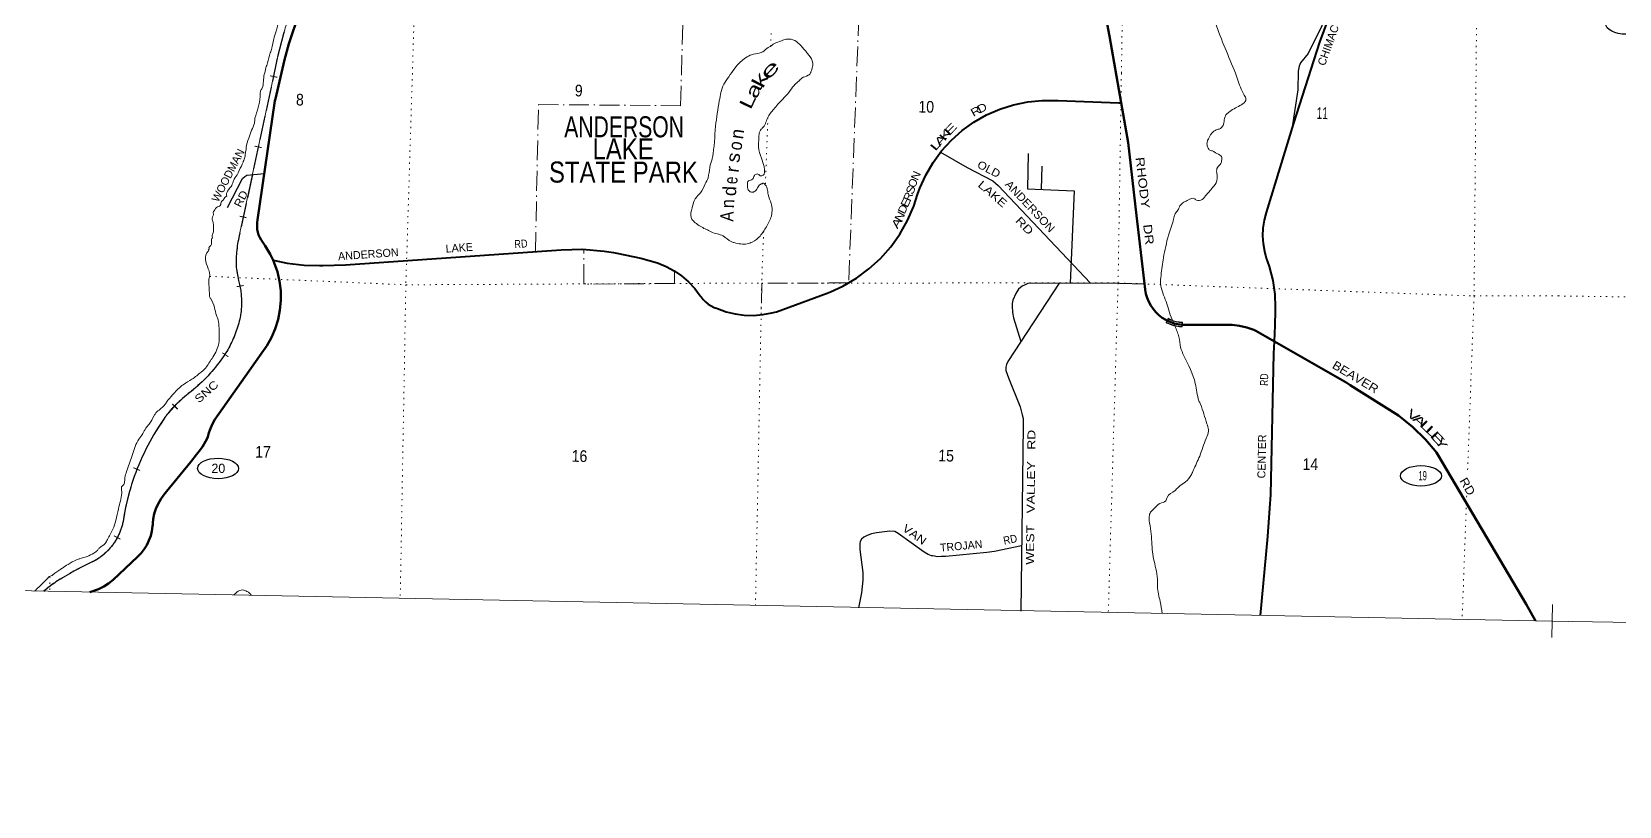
# Model space of a CAD drawing. Header units: feet. Extents: x -493433 to -244333, y 184684 to 373072.
# Drawn here: x -454514 to -430528, y 184934 to 196639 of the extents above; entities that cross this region are included whole.
import ezdxf
from ezdxf.enums import TextEntityAlignment as Align

# ---------------------------------------------------------------- set-up
doc = ezdxf.new("R2010")
doc.units = ezdxf.units.FT
doc.header["$LTSCALE"] = 60
for name, pattern in [('DOT_DASHED', [7.7, 5, -1.2, 0.3, -1.2]), ('DOTTED', [1.5, 0.3, -1.2]), ('LONG_DASHED', [7.5, 6, -1.5])]:
    doc.linetypes.add(name, pattern=pattern)
for name, color, linetype, lineweight in [('17', 7, 'Continuous', 25), ('23', 7, 'Continuous', 70), ('26', 7, 'Continuous', 40), ('27', 7, 'Continuous', 13), ('29', 7, 'Continuous', 25), ('30', 7, 'Continuous', 13), ('34', 7, 'Continuous', 13), ('39', 7, 'Continuous', 13), ('4', 7, 'Continuous', 13), ('41', 7, 'Continuous', 13), ('44', 7, 'DOT_DASHED', 13), ('59', 7, 'Continuous', 13), ('61', 7, 'Continuous', 13), ('63', 7, 'Continuous', 25), ('7', 7, 'DOTTED', 13)]:
    doc.layers.add(name, color=color, linetype=linetype, lineweight=lineweight)

msp = doc.modelspace()

# ---------------------------------------------------------------- linework, layer by layer
at = {"layer": '17'}
for centre in [(-430423.24, 196756.2), (-451698.28, 190039.35), (-433524.21, 189928.1)]:
    msp.add_ellipse(centre, major_axis=(-309.24, 1), ratio=0.500121, dxfattribs=at)
at = {"layer": '23'}
for points in [[(-438053.83, 195562.33), (-438232.23, 196574.02), (-438621.07, 198661.32), (-438631.71, 198708.51)], [(-450867.46, 193186.02), (-450910.33, 193278.69), (-450984.87, 193403.59), (-451029.01, 193465.71), (-451049.84, 193495.59), (-451069.91, 193531.49), (-451086.12, 193569.28), (-451098.29, 193608.57), (-451106.29, 193648.91), (-451110.03, 193689.87), (-451109.47, 193730.99), (-451107.85, 193744.61), (-451106.17, 193758.75), (-451101.29, 193794.61), (-450838.59, 195596.68), (-450833.32, 195627.35), (-450697.34, 196216.79), (-450628.93, 196456.27), (-450473.02, 196921.44)], [(-435739.39, 191958.55), (-436018.94, 192118.61), (-436050.99, 192132.18), (-436156.57, 192168.57), (-436265.38, 192193.72), (-436376.23, 192207.36), (-436487.89, 192209.34), (-437053.05, 192209.99), (-437063.95, 192209.5), (-437127.81, 192210.55), (-437190.38, 192218.32), (-437221.69, 192223.6), (-437246.19, 192228.89), (-437278.86, 192239.46), (-437364.14, 192276.25), (-437378.56, 192283.89), (-437432.93, 192317.41), (-437483.49, 192356.44), (-437529.7, 192400.54), (-437571.04, 192449.22), (-437607.07, 192501.96), (-437637.39, 192558.18), (-437661.66, 192617.26), (-437679.63, 192678.55), (-437691.09, 192741.39), (-437704.81, 192874.63), (-437823.35, 193863.27), (-437948.82, 194966.81), (-438053.83, 195562.33)], [(-453633.88, 188168.78), (-453503.86, 188216.52), (-453426.3, 188254.62), (-453353.16, 188300.61), (-453285.22, 188354), (-452915.21, 188705.67), (-452862.73, 188759.31), (-452816.15, 188818.13), (-452775.97, 188881.51), (-452742.63, 188948.74), (-452716.51, 189019.08), (-452697.88, 189091.77), (-452686.95, 189166.01), (-452686.93, 189166.27), (-452684.97, 189191.95), (-452682.75, 189216.27), (-452677.62, 189272.43), (-452661.77, 189352.37), (-452637.65, 189430.22), (-452605.52, 189505.12), (-452565.74, 189576.25), (-452518.75, 189642.83), (-452477.47, 189691.08), (-452112.17, 190140.98), (-452024.2, 190248.37), (-452003.8, 190273.28), (-451985.24, 190298.37), (-451933.78, 190367.94), (-451886.52, 190446.1), (-451868.16, 190480.97), (-451853.55, 190517.57), (-451842.85, 190555.49), (-451838.8, 190576.03), (-451824.38, 190619.9), (-451790.33, 190700.99), (-451748, 190778.07), (-451009.97, 191821.4), (-450962.99, 191890.1), (-450892.09, 192017.1), (-450834.86, 192150.82), (-450791.92, 192289.79), (-450763.73, 192432.48), (-450750.62, 192577.34), (-450752.72, 192722.78), (-450770.02, 192867.19), (-450802.31, 193009.02), (-450849.25, 193146.68), (-450867.46, 193186.02)], [(-431794.82, 187737.27), (-431934.51, 187989.51), (-433274.37, 190256.64), (-433287.41, 190278.7), (-433310.81, 190306.64), (-433454.1, 190477.67), (-433649.78, 190668.2), (-433864.3, 190837.22), (-434591.7, 191300.35), (-434644.37, 191331.59), (-435739.39, 191958.55)]]:
    msp.add_lwpolyline(points, dxfattribs=at)
at = {"layer": '26'}
for points in [[(-435739.39, 191958.55), (-435729.12, 192198.81), (-435720.45, 192428.14), (-435719.5, 192453.15), (-435720.49, 192478.14), (-435728.03, 192668.63), (-435759.03, 192882.05), (-435812.16, 193091.05), (-435861.06, 193230.53), (-435883.91, 193316.13), (-435904.08, 193433.91), (-435911.82, 193553.15), (-435907.06, 193672.54), (-435889.85, 193790.79), (-435860.37, 193906.58), (-435445.68, 195259.91), (-435053.62, 196483.28), (-434858.2, 197008.24)], [(-450867.46, 193186.02), (-450842.35, 193180.58), (-450655.43, 193140.09), (-450399.56, 193110.04), (-450166.95, 193107.2), (-450141.68, 193106.9), (-450116.95, 193107.52), (-449775.8, 193116.12), (-446516.07, 193345.02), (-446190.09, 193351.75), (-445865.18, 193324.37), (-445722.51, 193300.8), (-445697.74, 193296.71), (-445672.51, 193291.44), (-445311.15, 193215.95), (-445057.08, 193144.5), (-444930.13, 193091.67), (-444809.4, 193025.86), (-444696.21, 192947.79), (-444591.81, 192858.31), (-444497.32, 192758.42), (-444413.8, 192649.19), (-444401.49, 192630.89), (-444368.78, 192591.16), (-444332.1, 192555.06), (-444291.85, 192522.99), (-444248.46, 192495.31), (-444202.42, 192472.32), (-444154.22, 192454.26), (-444154.08, 192454.22), (-444022.58, 192407.49), (-443886.91, 192374.76), (-443748.56, 192356.39), (-443609.05, 192352.58), (-443469.9, 192363.38), (-443332.65, 192388.66), (-443261.09, 192407.87), (-442496.72, 192687.48), (-442471.83, 192696.58), (-442446.72, 192708), (-442257.32, 192794.18), (-442054.28, 192913.62), (-441864.85, 193053.62), (-441691.08, 193212.66), (-441534.89, 193388.99), (-441397.99, 193580.67), (-441281.87, 193785.62), (-441187.81, 194001.59), (-441128.87, 194181.71), (-441095.75, 194273), (-441005.83, 194472.42), (-440895.56, 194661.35), (-440766.14, 194837.71), (-440619, 194999.58), (-440455.75, 195145.18), (-440278.17, 195272.92), (-440088.21, 195381.4), (-439887.95, 195469.42), (-439679.59, 195536.04), (-439465.4, 195580.5), (-439247.74, 195602.34), (-439054, 195601.42), (-439028.99, 195601.3), (-439004, 195600.3), (-438087.55, 195563.68), (-438053.83, 195562.33)], [(-435948.76, 187817.71), (-435839.48, 189011.54), (-435809.27, 189438.64), (-435791.37, 189640.04), (-435747.12, 191777.53), (-435739.39, 191958.55)]]:
    msp.add_lwpolyline(points, dxfattribs=at)
at = {"layer": '29'}
msp.add_line((-439251.21, 194605.47), (-439262.83, 194257.95), dxfattribs=at)
for points in [[(-433062.68, 199493.47), (-434435.34, 198247.23), (-434483.57, 198195.96), (-434577.71, 198082.39), (-434650.62, 197974.56), (-434768.75, 197777.69), (-434785.36, 197744.45), (-434803.83, 197682.46), (-434881.34, 197348.52), (-434898.87, 197209.85), (-434911.43, 197162.27), (-434962.56, 197054.73), (-434979.37, 196996.94), (-435004.09, 196788.82), (-435029, 196714.03), (-435073.3, 196628.16), (-435229.48, 196311.03), (-435344.64, 196168.34), (-435364.48, 196119.02), (-435377.86, 196040.92), (-435384, 195763.73), (-435476.17, 195164.79)], [(-440784.78, 194817.21), (-440382.11, 194587.74), (-439990.56, 194384.47), (-439912.19, 194316.31), (-438517.85, 192837.97)], [(-439456.75, 194798.82), (-439469.88, 194266.55), (-438763.16, 194237.18), (-438825.62, 192839.32)], [(-451555.42, 193982.78), (-451328.21, 194420.73), (-451295.16, 194453.68), (-451264.68, 194471.6), (-450999.16, 194495.22)], [(-438990.27, 192840.04), (-439766.3, 191653.28), (-439787.31, 191612.63), (-439796.75, 191567.41), (-439793.99, 191520.31), (-439755.29, 191408.96), (-439581.09, 190969.09), (-439547.57, 190849.99), (-439536.49, 190794.59), (-439536.69, 190682.76), (-439569.84, 187880.46)], [(-437700.83, 192824.98), (-438080.15, 192836.06), (-439348.22, 192841.6), (-439461.73, 192833.29), (-439506.03, 192816.67), (-439550.33, 192794.51), (-439602.94, 192747.42), (-439647.24, 192680.94), (-439691.54, 192581.22), (-439702.61, 192534.13), (-439702.37, 192495.04), (-439697.07, 192398.4), (-439681.89, 192317.75), (-439567.59, 191957.16)], [(-439558.13, 188870.12), (-439965.65, 188783.59), (-440082.53, 188767.31), (-440704.4, 188710.43), (-440774.11, 188706.03), (-440827.29, 188705.05), (-440899.28, 188716.13), (-440920.23, 188721.08), (-440970.69, 188739.27), (-441028.69, 188774.9), (-441421.99, 189057.82), (-441474.41, 189086.83), (-441549.35, 189091.06), (-441748.9, 189066.64), (-441826.22, 189052.28), (-441892.67, 189027.35), (-441939.73, 188999.65), (-441976.64, 188969.08), (-441995.11, 188935.94), (-442003.41, 188902.7), (-442000.02, 188814.84), (-441958.89, 188468.29), (-441956.35, 188348.71), (-441979.41, 188161.26), (-442020.76, 187931.08)]]:
    msp.add_lwpolyline(points, dxfattribs=at)
at = {"layer": '34'}
msp.add_lwpolyline([(-450708.36, 196606.95), (-450802.34, 196241.56), (-451378.22, 193555.1)], dxfattribs=at)
for centre, radius, start, end in [((-448728.63, 196083.81), 2047.69, 158.27254, 165.19802), ((-449632.77, 193147.38), 1792.44, 166.85203, 181.20864), ((-449780.76, 193264.48), 1651.33, 185.38281, 194.1655), ((-452646.72, 192547.59), 1302.93, 351.18659, 13.88983), ((-453105.55, 192708.87), 1783.28, 328.59762, 348.32357), ((-453654.05, 193129.57), 2471.73, 308.18149, 326.89848), ((-450802.23, 189492.7), 2149.93, 128.00939, 141.75111), ((-449513.09, 188693.14), 3661.28, 144.41493, 171.47157), ((-453988.12, 189403.74), 870.53, 297.29795, 348.89731), ((-451667.49, 184464.1), 4587.78, 114.75921, 122.73056), ((-453498.45, 187300.71), 1211.6, 122.42211, 133.38692)]:
    msp.add_arc(centre, radius, start, end, dxfattribs=at)
at = {"layer": '39'}
for points in [[(-454044.85, 207390.64), (-453938.74, 207348.35), (-453910.56, 207345.83), (-453606.39, 207217.21), (-453562.57, 207188.17), (-453440.86, 207117.35), (-453308.77, 207062.47), (-453234.93, 207020.78), (-452962.69, 206910.89), (-452924.53, 206902.13), (-452763.66, 206877), (-452326.43, 206745.95), (-451927.17, 206633.74), (-451652.07, 206461.27), (-451560.31, 206407.13), (-451478.17, 206377.39), (-451340.38, 206304.25), (-451230.32, 206257.86), (-450971.78, 206170.42), (-450910.07, 206126.92), (-450744.96, 206004.87), (-450699.45, 205957.63), (-450609.97, 205889.43), (-450538.11, 205849.78), (-450153.74, 205588.55), (-450147.72, 205586.42), (-450021.11, 205454.99), (-449929.66, 205275.77), (-449839.55, 205025.97), (-449817.65, 204902.51), (-449761.11, 204582.71), (-449749.03, 204473.54), (-449756.7, 204386.93), (-449814.93, 203861.44), (-449865.59, 203632.37), (-449942.42, 203298.88), (-450056.65, 202905.54), (-450072.28, 202825.13), (-450097.74, 202650.08), (-450090.54, 202603.54), (-450095.1, 202575.38), (-450082.04, 202518.65), (-450076.66, 202482.24), (-450057.87, 202409.26), (-450038.93, 202235.42), (-450035.96, 201963.01), (-450027.76, 201430.26), (-450035.66, 201331.55), (-450064.28, 201202.96), (-450113.67, 201042.46), (-450257.29, 200587.14), (-450338.35, 200350.56), (-450384, 200173.86), (-450420.86, 199928.42), (-450473.51, 199701.41), (-450475.98, 199677.24), (-450490.35, 199447.52), (-450479.57, 199376.72), (-450481.8, 199041.87), (-450491.16, 198864.51), (-450521.14, 198663.32), (-450530, 198405.26), (-450529.12, 198235.78), (-450559.78, 197998.29), (-450615.2, 197731), (-450636.43, 197565.95), (-450647.4, 197410.81), (-450674.72, 197243.87), (-450714.32, 197067.07), (-450720.97, 197034.92), (-450747.2, 196926.46), (-450802.11, 196722.04), (-450819.98, 196647.61), (-450858.68, 196528.52), (-450888.46, 196388.58), (-450909.3, 196320.1), (-450953.96, 196168.26), (-450974.8, 196093.82), (-451014.6, 195890.39), (-451032.65, 195787.84), (-451047.22, 195763.9), (-451063.33, 195657.27), (-451144.51, 195334.6)], [(-437361.44, 198785.17), (-437345.3, 198698.16), (-437290.18, 198196.83), (-437261.64, 197998.61), (-437223.83, 197971.68), (-437176.43, 197918.36), (-437174.57, 197910.25), (-437030.46, 197744.2), (-437004.98, 197705.4), (-436962.22, 197619.88), (-436895.3, 197424.98), (-436854.7, 197331.44), (-436818.53, 197217.8), (-436787.22, 197166.79), (-436748.71, 197069.25), (-436717.67, 197004.13), (-436592.81, 196673), (-436444.6, 196297.05), (-436294.36, 195921.08), (-436196.02, 195681.23), (-436169.02, 195616.18), (-436179.7, 195584.09), (-436247.26, 195530.86), (-436261.52, 195523.06), (-436430.85, 195419.26), (-436469.87, 195381.64), (-436493.08, 195327.6), (-436506.84, 195239.09), (-436542.13, 195185.27), (-436560.51, 195173.51), (-436617.3, 195156.39), (-436682.79, 195105.15), (-436747.41, 194993.37), (-436753.8, 194975.33), (-436752.92, 194914.79), (-436731.65, 194865.99), (-436713.85, 194847.5), (-436663.68, 194834.47), (-436647.74, 194824.09), (-436563.94, 194776.16), (-436536.18, 194751.43), (-436535.34, 194688.88), (-436546.21, 194646.72), (-436599.72, 194589.2), (-436609.27, 194510.7), (-436602.49, 194441.99), (-436609.6, 194385.63), (-436672.01, 194283.89), (-436779.27, 194156.76), (-436851.04, 194093.53), (-436933.51, 194105.13), (-436941.38, 194115.36), (-437058.87, 194087.26), (-437085.31, 194075.65), (-437105.65, 194065.93), (-437165.25, 194006.51), (-437196.67, 193944.55), (-437238.09, 193886.8), (-437261.77, 193806.55), (-437338.9, 193565.89), (-437380.42, 193395.18), (-437415.9, 193224.36), (-437451.18, 192956.71), (-437457.64, 192827.72), (-437444.82, 192758.9), (-437352.97, 192494.96), (-437345.45, 192466.58), (-437239.88, 192189.97)], [(-443353.6, 196414.54), (-443337.13, 196429.7), (-443300.36, 196455.24), (-443184.49, 196503.56), (-443113.52, 196524.44), (-443040.91, 196525.12), (-442937.02, 196472.79), (-442846.02, 196378.32), (-442792.8, 196312.79), (-442720.33, 196198.49), (-442733.1, 196055.49), (-442741.57, 196033.45), (-442745.91, 196017.4), (-442780.87, 195981.72), (-442878.5, 195937.12), (-442923.68, 195893.56), (-442940.07, 195879.75), (-442979.02, 195846.16), (-443053.41, 195750.7), (-443238.82, 195542.27), (-443300.65, 195470.78), (-443397.97, 195335.38), (-443475.52, 195179.45), (-443491.91, 195165.64), (-443529.43, 194992.83), (-443535.24, 194898.13), (-443486, 194727.76), (-443450.04, 194602.03), (-443441.24, 194533.28), (-443448.06, 194493.06), (-443452.27, 194483.05), (-443462.58, 194471.13), (-443507.08, 194463.88), (-443552.96, 194490.95), (-443575.28, 194483.29), (-443595.79, 194465.51), (-443625.06, 194409.57), (-443683.98, 194386.43), (-443699.3, 194322.16), (-443696.25, 194269.66), (-443672.74, 194232.91), (-443640.82, 194214.17), (-443584.03, 194231.29), (-443536.42, 194296.98), (-443491.28, 194338.52), (-443477.1, 194342.3), (-443466.86, 194350.17), (-443448.83, 194343.79), (-443387.42, 194177.24), (-443341.49, 194045.27), (-443327.19, 193948.19), (-443329.92, 193909.9), (-443339.04, 193853.59), (-443351.89, 193813.48), (-443414.71, 193689.56), (-443510.05, 193552.11), (-443628.72, 193461.49), (-443703.83, 193434.62), (-443901.13, 193452.36), (-443947.24, 193467.33), (-444066.64, 193552.23), (-444249, 193614.07), (-444270.95, 193626.57), (-444336.91, 193658.05), (-444488.38, 193753.62), (-444539.77, 193809.03), (-444549.48, 193829.38), (-444536.63, 193976.41), (-444504.36, 194084.75), (-444483.52, 194120.69), (-444411.37, 194204.09), (-444338.24, 194339.93), (-444296.19, 194431.95), (-444269.05, 194588.81), (-444234.42, 194715.26), (-444229.96, 194737.37), (-444180.72, 195212.56), (-444125.12, 195596.85), (-444100.64, 195719.46), (-444055.93, 195845.73), (-443981.2, 195959.35), (-443892.09, 196086.83), (-443805.57, 196184.1), (-443727.8, 196245.21), (-443638.18, 196291.98), (-443520.77, 196316.06), (-443469.94, 196337.31), (-443386.08, 196400.33), (-443352.47, 196416.84)], [(-451144.51, 195334.6), (-451149.73, 195255.92), (-451191.51, 195153.99), (-451235.28, 195028.73), (-451272.62, 194890.8), (-451273.08, 194867.34)], [(-451273.08, 194867.34), (-451284.85, 194808.1), (-451295.07, 194744.48), (-451317.99, 194678.67), (-451333.42, 194635.53)], [(-451333.42, 194635.53), (-451347.09, 194609.41), (-451410.08, 194475.4)], [(-451410.08, 194475.4), (-451464.12, 194389.64), (-451491.69, 194317.53), (-451569.02, 194171.68), (-451569.37, 194153.52), (-451585.68, 194143.74), (-451620.85, 194095.96), (-451643.34, 194080.23), (-451664.77, 194012.04), (-451721.79, 193982.82), (-451746.65, 193946.96), (-451771.83, 193894.97), (-451766.08, 193878.73), (-451782.89, 193842.72), (-451785.61, 193804.45), (-451770.61, 193743.65), (-451767.57, 193691.14), (-451775.53, 193588.41), (-451788.53, 193540.23), (-451784.84, 193522.01), (-451795.11, 193512.11), (-451797.69, 193481.89), (-451827.69, 193387.63), (-451837.95, 193377.73), (-451834.34, 193355.47), (-451842.55, 193347.55), (-451836.61, 193341.39), (-451842.89, 193329.41), (-451845.96, 193057.13), (-451826.05, 192935.73), (-451836.84, 192897.6), (-451834.92, 192784.59), (-451829.07, 192665.46), (-451817.88, 192616.84), (-451813.96, 192610.72), (-451754.03, 192472.45), (-451722.02, 192350.83), (-451708.55, 192316.29), (-451686.69, 192190.81), (-451681.15, 192055.56), (-451687.52, 191930.6), (-451721.77, 191824.31), (-451776.1, 191722.43), (-451825.92, 191646.68), (-451933.35, 191509.45), (-451951.75, 191495.66), (-452092.92, 191387.29), (-452225.53, 191304.98), (-452243.95, 191291.21), (-452385.68, 191152.58), (-452476.49, 191041.28), (-452511.69, 190991.49), (-452636.81, 190878.79), (-452663.77, 190838.93), (-452740.85, 190707.2), (-452790.35, 190647.59), (-452834.23, 190565.68), (-452894.27, 190482.06), (-452993.39, 190249.87), (-453072.3, 190019.33), (-453102.37, 189921.03), (-453111.98, 189838.49), (-453133.16, 189784.42), (-453143.35, 189778.56), (-453153.14, 189685.94), (-453153.6, 189661.74), (-453204.29, 189430.68), (-453241.91, 189251.83), (-453288.74, 189119.55), (-453370.07, 188964.54), (-453384.96, 188934.77), (-453405.8, 188905), (-453493.69, 188834.83), (-453522.56, 188801.07), (-453575.75, 188759.68), (-453787.07, 188674.77), (-453835.74, 188659.53), (-453966.11, 188589.28), (-454051.14, 188533.57), (-454100.86, 188500.97), (-454106.98, 188497.05), (-454165.76, 188457.65), (-454206.71, 188422.66), (-454233.5, 188410.75), (-454260.3, 188401.82), (-454264.02, 188389.17), (-454269.97, 188381.72), (-454351.85, 188301.33), (-454390.56, 188261.14), (-454459.43, 188196.86), (-454470.09, 188185.77)], [(-437240.04, 192190.38), (-437208.98, 192109.03), (-437180.26, 192027.81), (-437155, 191869.99), (-437106.99, 191742.02), (-436933.36, 191323.27), (-436877.81, 191060), (-436856.59, 191009.18), (-436757.29, 190712.84), (-436734.74, 190625.67), (-436754.74, 190527.2), (-436769.53, 190491.15), (-436865.29, 190224.63)], [(-436865.29, 190224.63), (-436964.09, 190010.59), (-436993.52, 189946.58), (-437080.31, 189835.21), (-437166.12, 189776.27), (-437215.41, 189728.76), (-437240.06, 189705.01), (-437360.97, 189602.33), (-437380.13, 189548.22), (-437469.59, 189509.52), (-437563.94, 189424.51), (-437598.86, 189390.86), (-437628.18, 189332.9), (-437624.33, 189215.83), (-437588.14, 188888.37), (-437576.71, 188744.94), (-437547.16, 188601.17), (-437502.59, 188289.7), (-437503.13, 188261.46), (-437491.32, 188138.2), (-437465.12, 188030.81), (-437433.61, 187846.73)], [(-451460.16, 188126.69), (-451413.08, 188168.73), (-451325.14, 188202.78), (-451262.73, 188180.08), (-451220.18, 188151.71), (-451200.94, 188122.01)]]:
    msp.add_spline(points, degree=3, dxfattribs=at)
at = {"layer": '4'}
for p, q in [((-431538.68, 187982.38), (-431547.97, 187482.46)), ((-431293.37, 187727.78), (-431793.28, 187737.06))]:
    msp.add_line(p, q, dxfattribs=at)
msp.add_lwpolyline([(-489136.84, 372822.34), (-458570.27, 372170.54), (-428002.84, 371560.78), (-397434.59, 370993.07), (-366865.58, 370467.41), (-336295.9, 369983.8), (-305725.57, 369542.24), (-275154.66, 369142.74), (-244583.22, 368785.28), (-246606.46, 184933.95), (-277430.78, 185294.37), (-308254.58, 185697.19), (-339077.78, 186142.4), (-369900.35, 186630.01), (-400722.22, 187160.02), (-431543.33, 187732.42), (-462363.63, 188347.22), (-493183.05, 189004.41)], close=True, dxfattribs=at)
msp.add_lwpolyline([(-489136.84, 372822.34), (-458570.27, 372170.54), (-428002.84, 371560.78), (-397434.59, 370993.07), (-366865.58, 370467.41), (-336295.9, 369983.8), (-305725.57, 369542.24), (-275154.66, 369142.74), (-244583.22, 368785.28), (-246606.46, 184933.95), (-277430.78, 185294.37), (-308254.58, 185697.19), (-339077.78, 186142.4), (-369900.35, 186630.01), (-400722.22, 187160.02), (-431543.33, 187732.42), (-462363.63, 188347.22), (-493183.05, 189004.41)], close=True, dxfattribs=at)
at = {"layer": '44'}
for points in [[(-446904.97, 193312.15), (-446857.21, 195539.51), (-444712.05, 195521.91), (-444630.69, 198250.04)], [(-444630.69, 198250.04), (-443280.25, 198235.08), (-443335.81, 196885.04), (-442016.28, 196878.77), (-442170.14, 192843.96), (-443482.13, 192836.48), (-443494.95, 192368.33)], [(-446904.97, 193312.15), (-446600.79, 193337.75), (-446169.98, 193358.53)], [(-444804.8, 193021.39), (-444802.66, 192834.35), (-446173.43, 192824.72), (-446169.98, 193358.53)], [(-444804.8, 193021.39), (-444685.14, 192941.22), (-444563.35, 192834.34), (-444490.7, 192750.97), (-444377.45, 192605.61), (-444328.3, 192554.31), (-444253.51, 192498.73), (-444140.26, 192445.29), (-444024.87, 192408.95), (-443909.49, 192379.02), (-443768.46, 192359.78), (-443665.89, 192353.37), (-443574.01, 192357.65), (-443494.95, 192368.33)]]:
    msp.add_lwpolyline(points, dxfattribs=at)
at = {"layer": '59'}
for p, q in [((-437376.2, 192244.62), (-437344.63, 192309.7)), ((-437128.22, 192251.09), (-437130.84, 192179.25))]:
    msp.add_line(p, q, dxfattribs=at)
for points in [[(-437376.2, 192244.62), (-437361.88, 192236.51), (-437333.51, 192223.11), (-437315.43, 192215.31), (-437289.32, 192205.32), (-437256.92, 192195.82), (-437221.77, 192187.53), (-437196.41, 192183.39), (-437173.06, 192181.19), (-437147.45, 192178.76), (-437130.84, 192179.25)], [(-437138.6, 192185.96), (-437172.31, 192189.15), (-437195.39, 192191.33), (-437220.21, 192195.38), (-437254.87, 192203.56), (-437286.76, 192212.91), (-437312.41, 192222.72), (-437330.22, 192230.4), (-437366, 192247.31), (-437341.11, 192298.62)], [(-437344.63, 192309.7), (-437314.93, 192293.3), (-437284.54, 192280.38), (-437260.94, 192271.61), (-437242.36, 192266.49), (-437221.52, 192260.89), (-437197.67, 192256.01), (-437170.55, 192252.6), (-437144.43, 192250.89), (-437128.22, 192251.09)], [(-437341.11, 192298.62), (-437318.44, 192286.1), (-437287.5, 192272.95), (-437263.4, 192263.99), (-437244.46, 192258.77), (-437223.36, 192253.1), (-437198.97, 192248.11), (-437171.31, 192244.63), (-437136.54, 192242.36), (-437138.6, 192185.96)]]:
    msp.add_lwpolyline(points, dxfattribs=at)
at = {"layer": '61', "linetype": 'LONG_DASHED'}
msp.add_arc((-437125.27, 192675.99), 462.32, 237.7988, 272.34371, dxfattribs=at)
at = {"layer": '63'}
msp.add_line((-454300.69, 188210.02), (-454330.86, 188182.9), dxfattribs=at)
at = {"layer": '63', "linetype": 'LONG_DASHED'}
for points in [[(-450700.57, 196639.16), (-450709.34, 196607.2), (-450803.33, 196241.79), (-451379.21, 193555.31), (-451386.18, 193524.72), (-451392.41, 193494.12), (-451398.1, 193463.41), (-451403.49, 193432.44), (-451408.15, 193401.47), (-451412.24, 193370.57), (-451416.02, 193339.42), (-451419.06, 193308.26), (-451421.53, 193277.16), (-451423.52, 193245.76), (-451424.91, 193214.59), (-451425.95, 193183.34), (-451426.3, 193151.93), (-451426.02, 193120.74), (-451425.82, 193109.5), (-451422.94, 193080.7), (-451419.42, 193052.15), (-451415.42, 193023.66), (-451411.05, 192995.02), (-451406.05, 192966.6), (-451400.58, 192938.41), (-451394.75, 192910.09), (-451388.29, 192881.98), (-451382.87, 192860.11), (-451377.85, 192839.09), (-451372.91, 192816.9), (-451368.45, 192794.62), (-451364.38, 192772.35), (-451360.64, 192749.92), (-451357.21, 192727.45), (-451354.35, 192704.93), (-451351.77, 192682.38), (-451349.65, 192659.69), (-451347.83, 192636.99), (-451346.53, 192614.34), (-451345.52, 192591.67), (-451344.93, 192568.99), (-451344.8, 192546.21), (-451345.02, 192523.57), (-451345.59, 192500.77), (-451346.64, 192478.14), (-451348.03, 192455.36), (-451349.91, 192432.77), (-451352.08, 192410.13), (-451354.61, 192387.63), (-451357.59, 192365.02), (-451360.17, 192348.13), (-451364.87, 192326.14), (-451371.77, 192295.67), (-451379.28, 192265.6), (-451387.27, 192235.41), (-451395.87, 192205.57), (-451404.88, 192175.78), (-451414.33, 192146.26), (-451424.44, 192116.72), (-451435.14, 192087.55), (-451446.15, 192058.56), (-451457.81, 192029.55), (-451469.82, 192000.98), (-451482.39, 191972.53), (-451495.66, 191944.29), (-451509.14, 191916.39), (-451523.17, 191888.63), (-451537.9, 191861.08), (-451552.84, 191833.87), (-451568.23, 191806.93), (-451584.33, 191780.22), (-451608.13, 191744.15), (-451632.65, 191708.83), (-451657.78, 191673.89), (-451683.47, 191639.01), (-451709.84, 191604.89), (-451736.7, 191571.37), (-451764.12, 191537.92), (-451792.22, 191505.23), (-451820.81, 191473.13), (-451850.15, 191441.24), (-451879.84, 191410.17), (-451909.96, 191379.37), (-451940.89, 191349.1), (-451972.18, 191319.65), (-452004.1, 191290.61), (-452036.29, 191262.04), (-452069.3, 191234.03), (-452102.46, 191206.68), (-452126.77, 191187.43), (-452148.58, 191170.28), (-452177.76, 191146.45), (-452206.27, 191122.1), (-452234.45, 191097.47), (-452262.39, 191072.1), (-452285.53, 191050.41)], [(-452502.26, 190808.92), (-452530.26, 190769.1), (-452566, 190715.93), (-452601.07, 190662.32), (-452634.75, 190608.11), (-452667.76, 190553.44), (-452699.73, 190498.24), (-452730.73, 190442.16), (-452760.66, 190385.91), (-452789.95, 190328.84), (-452817.79, 190271.53), (-452845.03, 190213.4), (-452870.82, 190155.06), (-452895.94, 190096.24), (-452919.96, 190037.26), (-452943.01, 189977.38), (-452964.62, 189917.29), (-452985.49, 189857.1), (-453005.4, 189796.02), (-453024.15, 189735.14), (-453041.87, 189673.73), (-453058.2, 189611.74), (-453073.76, 189550.01), (-453088.29, 189487.74), (-453101.41, 189424.91), (-453113.76, 189362.32), (-453125.02, 189299.57), (-453134.88, 189236.28), (-453137.89, 189221.37), (-453141.24, 189206.61), (-453144.83, 189191.9), (-453148.61, 189177.14), (-453152.71, 189162.53), (-453157.07, 189148.04), (-453161.6, 189133.52), (-453166.46, 189119.14), (-453171.56, 189104.91), (-453176.93, 189090.63), (-453182.52, 189076.57), (-453188.28, 189062.55), (-453194.39, 189048.6), (-453200.72, 189034.86), (-453207.3, 189021.18), (-453214.04, 189007.62), (-453221.12, 188994.12), (-453228.34, 188980.83), (-453235.9, 188967.59), (-453243.59, 188954.58), (-453251.54, 188941.6), (-453259.72, 188928.85), (-453268.13, 188916.23), (-453276.7, 188903.73), (-453285.59, 188891.39), (-453294.64, 188879.17), (-453303.9, 188867.17), (-453313.32, 188855.28), (-453323.05, 188843.64), (-453332.94, 188832.11), (-453342.95, 188820.78), (-453353.21, 188809.59), (-453363.69, 188798.63), (-453374.42, 188787.79), (-453385.18, 188777.14), (-453396.26, 188766.73), (-453407.49, 188756.53), (-453418.86, 188746.44), (-453430.35, 188736.65), (-453442.17, 188727), (-453454.03, 188717.55), (-453466.11, 188708.4), (-453478.26, 188699.35), (-453490.7, 188690.54), (-453503.19, 188682), (-453515.81, 188673.67), (-453528.68, 188665.48), (-453541.64, 188657.66), (-453554.68, 188649.92), (-453567.91, 188642.5), (-453581.32, 188635.21), (-453589.33, 188631.05), (-453662.04, 188597.02), (-453733.58, 188561.49), (-453804.56, 188524.71), (-453875.56, 188486.91), (-453945.38, 188447.65), (-454014.2, 188407.31), (-454083.06, 188365.95), (-454148.6, 188324.29), (-454166.44, 188312.81), (-454183.93, 188300.98), (-454201.22, 188288.84), (-454218.48, 188276.44), (-454235.39, 188263.7), (-454251.98, 188250.71), (-454268.56, 188237.46), (-454284.78, 188223.86), (-454300.69, 188210.02)]]:
    msp.add_lwpolyline(points, dxfattribs=at)
msp.add_arc((-451408.42, 190043.83), 1335.55, 131.03516, 144.90858, dxfattribs=at)
at = {"layer": '7'}
for p, q in [((-432672.76, 198133.93), (-432721.51, 192654.7)), ((-443343.65, 196613.16), (-443350.95, 196418.3)), ((-443391.07, 195345.66), (-443430.25, 194298.11)), ((-443455.47, 193623.79), (-443484.72, 192841.45)), ((-443484.72, 192841.45), (-443578.48, 187967.46)), ((-438100.34, 192842.44), (-438248.37, 187862.57)), ((-432721.67, 192645.63), (-432820.72, 189965.31)), ((-432727.85, 192655.94), (-432721.51, 192654.7)), ((-431448.69, 192646.67), (-427449.86, 192585.5)), ((-432833.34, 189623.97), (-432902.28, 187758.63)), ((-454241.13, 188404.05), (-454241.1, 188181.08))]:
    msp.add_line(p, q, dxfattribs=at)
for points in [[(-448325.65, 214242.67), (-448390.96, 208917.4), (-448529.31, 203582.18), (-448693.12, 198260.6), (-448861.52, 192814.85), (-448946.54, 188074.37)], [(-438015.99, 198190.89), (-438050.36, 196011.28), (-438100.34, 192842.44)], [(-451826.24, 192941.68), (-448861.52, 192814.85), (-443484.72, 192841.45), (-438100.34, 192842.44), (-432721.67, 192645.63), (-431448.69, 192646.67)]]:
    msp.add_lwpolyline(points, dxfattribs=at)

# ---------------------------------------------------------------- texts
at = {"layer": '17'}
for s, height, rotation, width, p in [('RHODY    DR', 129.3, 276.487, 1.25, (-437836.06, 194737.17)), ('BEAVER', 129.3, 329.206, 1.1, (-434877.39, 191562.88)), ('V', 129.3, 321.494, 1.65, (-433755.3, 190849.98)), ('A', 129.3, 319.964, 1.7, (-433660.41, 190774.49)), ('L', 129.3, 316.493, 2, (-433557, 190692.18)), ('L', 129.3, 316.025, 2.05, (-433472.29, 190616.23)), ('E', 138.4, 313.035, 1.75, (-433396.97, 190527.12)), ('Y', 129.3, 305.11, 1.5, (-433317.98, 190451.47)), ('RD', 129.3, 300.583, 1.1, (-432946.82, 189852.41))]:
    msp.add_text(s, height=height, rotation=rotation, dxfattribs=dict(at, width=width)).set_placement(p)
msp.add_text('20', height=140, dxfattribs=at).set_placement((-451694.83, 189971.04), align=Align.CENTER)
at = {"layer": '17', "width": 0.6}
msp.add_text('19', height=140, dxfattribs=at).set_placement((-433497.6, 189859.79), align=Align.CENTER)
at = {"layer": '27'}
for s, rotation, p in [('CHIMACUM', 70.231, (-434976.25, 196115.1)), ('ANDERSON', 4.018, (-449881.88, 193185.08)), ('LAKE', 4.017, (-448256.15, 193300.04)), ('CENTER', 88.814, (-435875.78, 189887.73))]:
    msp.add_text(s, height=120.9, rotation=rotation, dxfattribs=at).set_placement(p)
for s, rotation, width, p in [('R', 29.583, 1.25, (-440285.65, 195349.31)), ('D', 27.582, 1.2, (-440189.36, 195402.3)), ('E', 45.959, 1.8, (-440656.12, 195055.25)), ('A', 50.959, 1.65, (-440794.9, 194893.85)), ('K', 50.959, 1.55, (-440720.89, 194978.24)), ('L', 50.959, 1.85, (-440861.53, 194824.38)), ('N', 65.893, 1.1, (-441127.26, 194382.02)), ('S', 67.893, 1.15, (-441201.61, 194169.98)), ('O', 65.893, 1.05, (-441172.85, 194268.64)), ('E', 64.429, 1.25, (-441283.97, 193970.66)), ('R', 67.146, 1.1, (-441240.47, 194067.41)), ('N', 60.821, 1.2, (-441381.05, 193757.2)), ('D', 64.429, 1.15, (-441326.71, 193872.66)), ('A', 57.322, 1.45, (-441435.71, 193651.01)), ('RD', 4.016, 0.85, (-447217.29, 193367.67)), ('RD', 88.814, 0.8, (-435835.27, 191286.41))]:
    msp.add_text(s, height=120.9, rotation=rotation, dxfattribs=dict(at, width=width)).set_placement(p)
at = {"layer": '30'}
for s, rotation, p in [('WOODMAN', 62.58, (-451696.39, 194053.89)), ('TROJAN', 5.226, (-440785.5, 188780.41))]:
    msp.add_text(s, height=120, rotation=rotation, dxfattribs=at).set_placement(p)
for s, rotation, width, p in [('OLD', 332.564, 1.1, (-440240.7, 194593.2)), ('LAKE', 319.325, 1.25, (-440229.22, 194309.12)), ('ANDERSON', 313.325, 1.1, (-439817.19, 194323.77)), ('RD', 62.58, 1.1, (-451358.02, 193973.5)), ('RD', 313.325, 1.3, (-439660.83, 193775.4)), ('WEST   VALLEY   RD', 89.322, 1.3, (-439372.91, 188582.8)), ('VAN', 324.271, 1.2, (-441371.57, 189107.78)), ('RD', 11.988, 0.9, (-439820.2, 188886.03))]:
    msp.add_text(s, height=120, rotation=rotation, dxfattribs=dict(at, width=width)).set_placement(p)
at = {"layer": '41'}
for s, rotation, width, p in [('k', 63.301, 1.55, (-443467.68, 195771.42)), ('e', 47.329, 1.95, (-443390.02, 195893.24)), ('a', 64.484, 1.45, (-443566.13, 195611.56)), ('L', 64.484, 1.4, (-443653.34, 195451.15)), ('s', 81.52, 1.1, (-443827.07, 194651.52)), ('o', 81.52, 0.9, (-443793.23, 194836.35)), ('e', 87.518, 0.75, (-443852.64, 194333.71)), ('n', 87.518, 0.9, (-443902.66, 193969.91)), ('A', 87.518, 0.85, (-443913.34, 193768.53))]:
    msp.add_text(s, height=201.5, rotation=rotation, dxfattribs=dict(at, width=width)).set_placement(p)
for s, rotation, p in [('n', 81.52, (-443769.19, 195007.56)), ('r', 82.772, (-443835, 194504.5)), ('d', 87.518, (-443873.73, 194152.39))]:
    msp.add_text(s, height=201.5, rotation=rotation, dxfattribs=at).set_placement(p)
at = {"layer": '44'}
for s, width, p in [('ANDERSON', 0.75, (-446468.08, 195043.34)), ('LAKE', 0.85, (-446040.73, 194709.87)), ('STATE PARK', 0.85, (-446698.86, 194359.31))]:
    msp.add_text(s, height=318.1, dxfattribs=dict(at, width=width)).set_placement(p)
at = {"layer": '63'}
for rotation, p in [(77.838, (-450803.66, 195950.35)), (77.839, (-451039.66, 194887.3)), (77.839, (-451265.43, 193827.83)), (280.277, (-451420.01, 192785.41)), (56.509, (-451543.3, 191726.37)), (67.772, (-452877.34, 190009)), (62.261, (-453174.94, 188971.08))]:
    msp.add_text('I', height=110.8, rotation=rotation, dxfattribs=at).set_placement(p, align=Align.CENTER)
at = {"layer": '63', "width": 1.2}
msp.add_text('SNC', height=120.9, rotation=41.142, dxfattribs=at).set_placement((-451989.16, 191019.18))
at = {"layer": '63', "width": 1.4}
msp.add_text('I', height=110.8, rotation=46.076, dxfattribs=at).set_placement((-452309.92, 190936.63), align=Align.CENTER)
at = {"layer": '7'}
for s, rotation, width, p in [('9', 358.951, 0.9, (-446309.66, 195663.29)), ('8', 358.952, 0.9, (-450523.04, 195525.48)), ('10', 358.948, 0.9, (-441118.12, 195419.42)), ('11', 358.946, 0.65, (-435101.68, 195320.77)), ('17', 358.953, 0.9, (-451139.44, 190203.84)), ('16', 358.951, 0.9, (-446357.49, 190140.62)), ('15', 358.948, 0.9, (-440817.84, 190146.37)), ('14', 358.946, 0.9, (-435314.6, 190017.6))]:
    msp.add_text(s, height=176.3, rotation=rotation, dxfattribs=dict(at, width=width)).set_placement(p)

doc.saveas('drawing.dxf')
